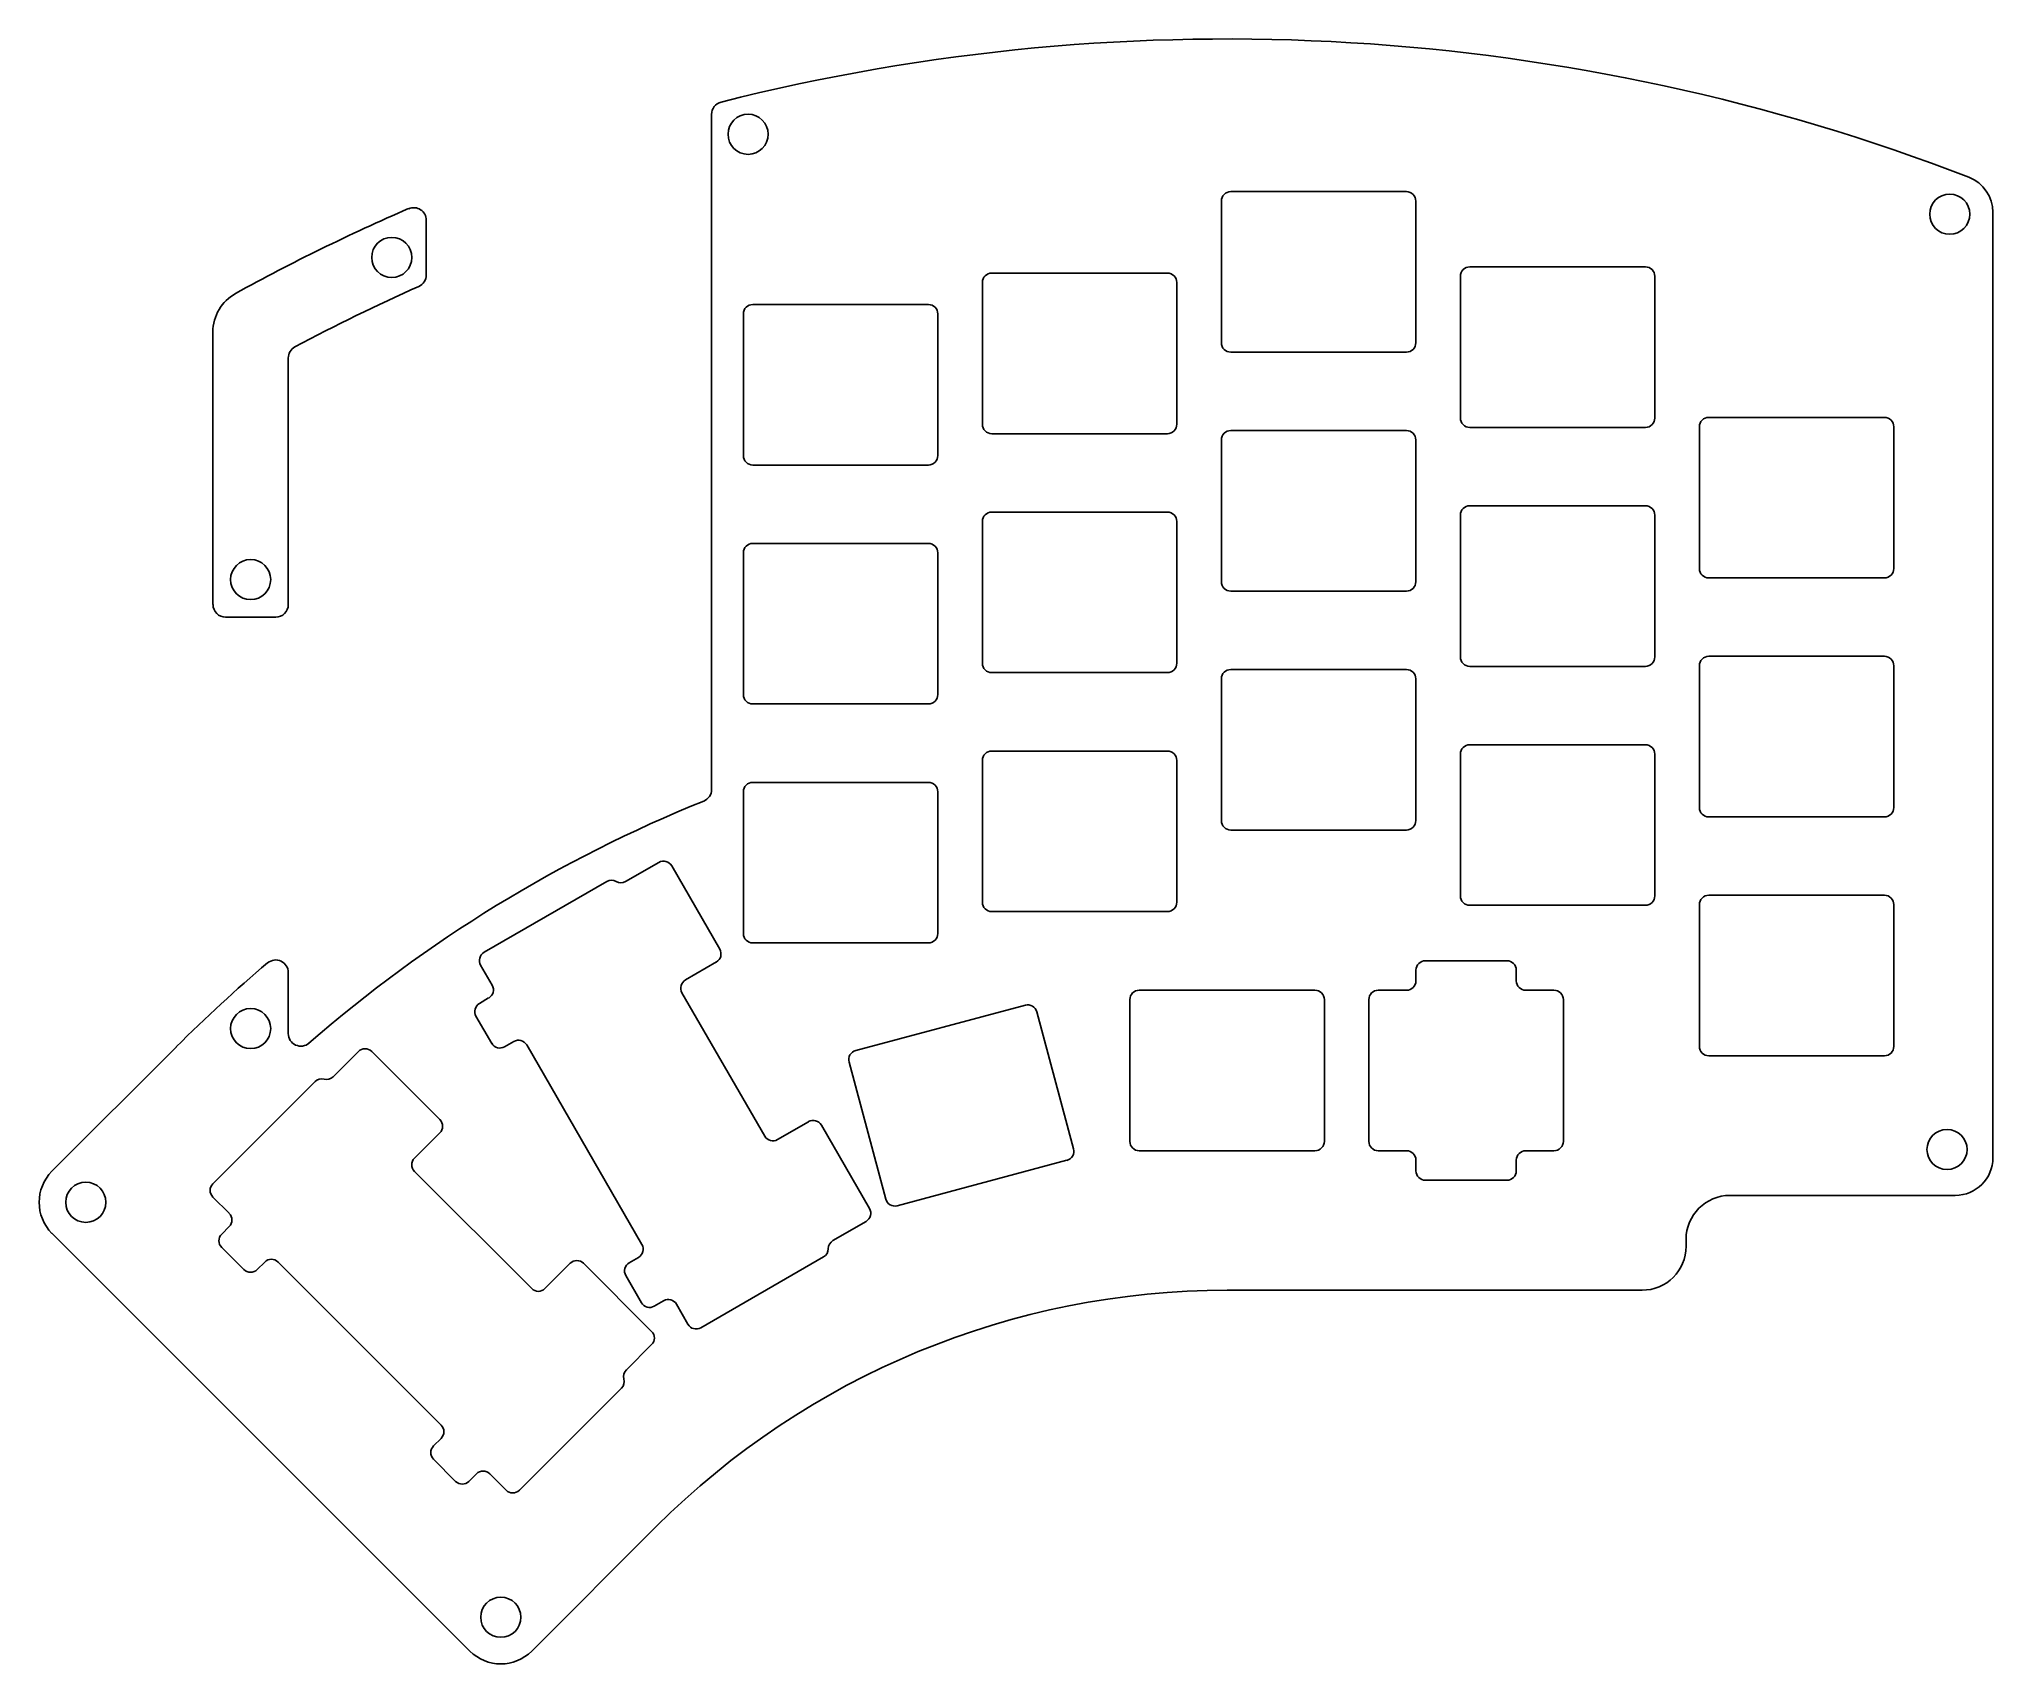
# Model space of a CAD drawing. Header units: millimetres. Extents: x -140 to 16, y -55 to 75.
import ezdxf

# ---------------------------------------------------------------- set-up
doc = ezdxf.new("R2010")
doc.units = ezdxf.units.MM
doc.header["$MEASUREMENT"] = 0
doc.layers.add('Alps Plate', color=18, linetype='Continuous', true_color=0x000000)

msp = doc.modelspace()

# ---------------------------------------------------------------- linework, layer by layer
at = {"layer": 'Alps Plate', "color": 0, "linetype": 'ByBlock', "lineweight": -2}
for p, q in [((-86.48, 14.83), (-86.48, 68.66)), ((-31.1, 62.5), (-45.1, 62.5)), ((-45.85, 61.75), (-45.85, 50.45)), ((-30.35, 50.45), (-30.35, 61.75)), ((-109.22, 60.22), (-109.22, 55.85)), ((-12.05, 56.5), (-26.05, 56.5)), ((-64.9, 55.25), (-64.9, 43.95)), ((-50.15, 56), (-64.15, 56)), ((-49.4, 43.95), (-49.4, 55.25)), ((-26.8, 55.75), (-26.8, 44.45)), ((-11.3, 44.45), (-11.3, 55.75)), ((-69.2, 53.5), (-83.2, 53.5)), ((-83.95, 52.75), (-83.95, 41.45)), ((-68.45, 41.45), (-68.45, 52.75)), ((-126.23, 29.57), (-126.23, 51.31)), ((-120.22, 49.23), (-120.22, 29.57)), ((-45.1, 49.7), (-31.1, 49.7)), ((-26.05, 43.7), (-12.05, 43.7)), ((-7.75, 43.75), (-7.75, 32.45)), ((7, 44.5), (-7, 44.5)), ((7.75, 32.45), (7.75, 43.75)), ((-64.15, 43.2), (-50.15, 43.2)), ((-45.85, 42.7), (-45.85, 31.4)), ((-31.1, 43.45), (-45.1, 43.45)), ((-30.35, 31.4), (-30.35, 42.7)), ((-83.2, 40.7), (-69.2, 40.7)), ((-12.05, 37.45), (-26.05, 37.45)), ((-64.9, 36.2), (-64.9, 24.9)), ((-50.15, 36.95), (-64.15, 36.95)), ((-49.4, 24.9), (-49.4, 36.2)), ((-26.8, 36.7), (-26.8, 25.4)), ((-11.3, 25.4), (-11.3, 36.7)), ((-69.2, 34.45), (-83.2, 34.45)), ((-83.95, 33.7), (-83.95, 22.4)), ((-68.45, 22.4), (-68.45, 33.7)), ((-7, 31.7), (7, 31.7)), ((-45.1, 30.65), (-31.1, 30.65)), ((-121.22, 28.57), (-125.22, 28.57)), ((7, 25.45), (-7, 25.45)), ((-64.15, 24.15), (-50.15, 24.15)), ((-45.85, 23.65), (-45.85, 12.35)), ((-31.1, 24.4), (-45.1, 24.4)), ((-30.35, 12.35), (-30.35, 23.65)), ((-26.05, 24.65), (-12.05, 24.65)), ((-7.75, 24.7), (-7.75, 13.4)), ((7.75, 13.4), (7.75, 24.7)), ((-83.2, 21.65), (-69.2, 21.65)), ((-64.9, 17.15), (-64.9, 5.85)), ((-50.15, 17.9), (-64.15, 17.9)), ((-49.4, 5.85), (-49.4, 17.15)), ((-26.8, 17.65), (-26.8, 6.35)), ((-12.05, 18.4), (-26.05, 18.4)), ((-11.3, 6.35), (-11.3, 17.65)), ((-83.95, 14.65), (-83.95, 3.35)), ((-69.2, 15.4), (-83.2, 15.4)), ((-68.45, 3.35), (-68.45, 14.65)), ((-7, 12.65), (7, 12.65)), ((-45.1, 11.6), (-31.1, 11.6)), ((-90.69, 9.02), (-93.33, 7.5)), ((-85.83, 2.1), (-89.66, 8.75)), ((-94.83, 7.5), (-104.62, 1.85)), ((7, 6.4), (-7, 6.4)), ((-64.15, 5.1), (-50.15, 5.1)), ((-26.05, 5.6), (-12.05, 5.6)), ((-7.75, 5.65), (-7.75, -5.65)), ((7.75, -5.65), (7.75, 5.65)), ((-83.2, 2.6), (-69.2, 2.6)), ((-120.22, 0.24), (-120.22, -4.63)), ((-104.89, 0.82), (-103.97, -0.77)), ((-88.57, -0.35), (-86.1, 1.08)), ((-30.34, 0.43), (-30.34, -0.42)), ((-23.09, 1.18), (-29.59, 1.18)), ((-22.34, -0.42), (-22.34, 0.43)), ((-82.24, -12.81), (-88.84, -1.37)), ((-38.39, -1.17), (-52.39, -1.17)), ((-31.09, -1.17), (-33.34, -1.17)), ((-19.34, -1.17), (-21.59, -1.17)), ((-104.25, -1.79), (-104.98, -2.22)), ((-61.47, -2.37), (-74.99, -5.99)), ((-57.63, -13.81), (-60.55, -2.9)), ((-53.14, -1.92), (-53.14, -13.22)), ((-37.64, -13.22), (-37.64, -1.92)), ((-34.09, -1.92), (-34.09, -13.22)), ((-18.59, -13.22), (-18.59, -1.92)), ((-105.26, -3.24), (-104.01, -5.41)), ((-139.06, -15.61), (-129.14, -5.69)), ((-114.63, -6.06), (-116.64, -8.07)), ((-108.14, -11.49), (-113.57, -6.06)), ((-102.98, -5.68), (-102.25, -5.26)), ((-101.22, -5.53), (-92.03, -21.45)), ((-75.52, -6.91), (-72.6, -17.82)), ((-7, -6.4), (7, -6.4)), ((-118.09, -8.46), (-126.23, -16.6)), ((-78.75, -11.66), (-81.22, -13.08)), ((-73.89, -18.58), (-77.73, -11.93)), ((-110.16, -14.56), (-108.14, -12.55)), ((-52.39, -13.97), (-38.39, -13.97)), ((-33.34, -13.97), (-31.09, -13.97)), ((-21.59, -13.97), (-19.34, -13.97)), ((-71.68, -18.35), (-58.16, -14.73)), ((-30.34, -14.72), (-30.34, -15.57)), ((-22.34, -15.57), (-22.34, -14.72)), ((-100.82, -24.96), (-110.16, -15.62)), ((-29.59, -16.32), (-23.09, -16.32)), ((-126.23, -17.66), (-124.93, -18.95)), ((12.65, -17.53), (-5.31, -17.53)), ((-124.93, -20.02), (-125.53, -20.62)), ((-76.81, -21.13), (-74.16, -19.6)), ((-105.75, -53.86), (-139.06, -20.55)), ((-125.53, -21.68), (-123.76, -23.45)), ((-8.81, -21.03), (-8.81, -21.59)), ((-122.7, -23.45), (-122.1, -22.84)), ((-121.04, -22.84), (-108.04, -35.84)), ((-97.75, -22.94), (-99.76, -24.96)), ((-91.26, -28.37), (-96.69, -22.94)), ((-92.31, -22.47), (-93.05, -22.9)), ((-87.34, -28.08), (-77.56, -22.43)), ((-93.32, -23.92), (-92.07, -26.09)), ((-91.05, -26.36), (-90.31, -25.94)), ((-89.28, -26.21), (-88.37, -27.8)), ((-12.31, -25.09), (-45.39, -25.09)), ((-93.27, -31.44), (-91.26, -29.43)), ((-101.8, -41.03), (-93.66, -32.89)), ((-108.04, -36.9), (-108.65, -37.5)), ((-108.65, -38.56), (-106.88, -40.33)), ((-105.82, -40.33), (-105.22, -39.73)), ((-104.15, -39.73), (-102.86, -41.03)), ((-90.89, -43.94), (-100.81, -53.86))]:
    msp.add_line(p, q, dxfattribs=at)
at = {"layer": 'Alps Plate'}
for points in [[(15.65, 26.2), (15.65, 60.85)], [(15.65, -14.53), (15.65, 26.2)]]:
    msp.add_lwpolyline(points, dxfattribs=at)
at = {"layer": 'Alps Plate', "color": 0, "linetype": 'ByBlock', "lineweight": -2}
for centre in [(-83.57, 67.07), (12.21, 60.7), (-111.97, 57.25), (-123.22, 31.57), (-123.22, -4.23), (11.99, -13.87), (-136.36, -18.08), (-103.28, -51.16)]:
    msp.add_circle(centre, 1.6, dxfattribs=at)
for centre, radius, start, end in [((-45.39, -89.44), 164.11, 68.8854, 104.2283), ((-85.48, 68.66), 1, 104.2283, 180), ((-45.1, 61.75), 0.75, 90, 180), ((-31.1, 61.75), 0.75, 0, 90), ((-45.39, -89.44), 164.11, 113.4237, 118.7864), ((-110.22, 60.22), 1, 0, 113.4237), ((-26.05, 55.75), 0.75, 90, 180), ((-12.05, 55.75), 0.75, 0, 90), ((-45.39, -89.44), 158.11, 114.0492, 118.034), ((-110.22, 55.85), 1, 294.0492, 0), ((-64.15, 55.25), 0.75, 90, 180), ((-50.15, 55.25), 0.75, 0, 90), ((-122.73, 51.31), 3.5, 118.7864, 180), ((-83.2, 52.75), 0.75, 90, 180), ((-69.2, 52.75), 0.75, 0, 90), ((-119.22, 49.23), 1, 118.034, 180), ((-45.1, 50.45), 0.75, 180, 270), ((-31.1, 50.45), 0.75, 270, 0), ((-64.15, 43.95), 0.75, 180, 270), ((-50.15, 43.95), 0.75, 270, 0), ((-26.05, 44.45), 0.75, 180, 270), ((-12.05, 44.45), 0.75, 270, 0), ((-7, 43.75), 0.75, 90, 180), ((7, 43.75), 0.75, 0, 90), ((-45.1, 42.7), 0.75, 90, 180), ((-31.1, 42.7), 0.75, 0, 90), ((-83.2, 41.45), 0.75, 180, 270), ((-69.2, 41.45), 0.75, 270, 0), ((-26.05, 36.7), 0.75, 90, 180), ((-12.05, 36.7), 0.75, 0, 90), ((-64.15, 36.2), 0.75, 90, 180), ((-50.15, 36.2), 0.75, 0, 90), ((-83.2, 33.7), 0.75, 90, 180), ((-69.2, 33.7), 0.75, 0, 90), ((-45.1, 31.4), 0.75, 180, 270), ((-31.1, 31.4), 0.75, 270, 0), ((-7, 32.45), 0.75, 180, 270), ((7, 32.45), 0.75, 270, 0), ((-125.22, 29.57), 1, 180, 270), ((-121.22, 29.57), 1, 270, 0), ((-26.05, 25.4), 0.75, 180, 270), ((-12.05, 25.4), 0.75, 270, 0), ((-7, 24.7), 0.75, 90, 180), ((7, 24.7), 0.75, 0, 90), ((-64.15, 24.9), 0.75, 180, 270), ((-50.15, 24.9), 0.75, 270, 360), ((-45.1, 23.65), 0.75, 90, 180), ((-31.1, 23.65), 0.75, 0, 90), ((-83.2, 22.4), 0.75, 180, 270), ((-69.2, 22.4), 0.75, 270, 360), ((-64.15, 17.15), 0.75, 90, 180), ((-50.15, 17.15), 0.75, 0, 90), ((-26.05, 17.65), 0.75, 90, 180), ((-12.05, 17.65), 0.75, 360, 90), ((-87.48, 14.83), 1, 291.9806, 360), ((-83.2, 14.65), 0.75, 90, 180), ((-69.2, 14.65), 0.75, 0, 90), ((-45.39, -89.44), 111.45, 111.9806, 131.0443), ((-7, 13.4), 0.75, 180, 270), ((7, 13.4), 0.75, 270, 360), ((-45.1, 12.35), 0.75, 180, 270), ((-31.1, 12.35), 0.75, 270, 0), ((-90.31, 8.37), 0.75, 30, 120), ((-94.46, 6.85), 0.75, 60, 120), ((-93.71, 8.15), 0.75, 240, 300), ((-26.05, 6.35), 0.75, 180, 270), ((-12.05, 6.35), 0.75, 270, 0), ((-7, 5.65), 0.75, 90, 180), ((7, 5.65), 0.75, 0, 90), ((-64.15, 5.85), 0.75, 180, 270), ((-50.15, 5.85), 0.75, 270, 360), ((-83.2, 3.35), 0.75, 180, 270), ((-69.2, 3.35), 0.75, 270, 360), ((-104.24, 1.2), 0.75, 120, 210), ((-86.48, 1.72), 0.75, 300, 30), ((-45.39, -89.44), 118.45, 130.2194, 135), ((-121.22, 0.24), 1, 0, 130.2194), ((-29.59, 0.43), 0.75, 90, 180), ((-23.09, 0.43), 0.75, 0, 90), ((-104.62, -1.15), 0.75, 300, 30), ((-88.19, -1), 0.75, 120, 210), ((-52.39, -1.92), 0.75, 90, 180), ((-38.39, -1.92), 0.75, 0, 90), ((-33.34, -1.92), 0.75, 90, 180), ((-31.09, -0.42), 0.75, 270, 360), ((-21.59, -0.42), 0.75, 180, 270), ((-19.34, -1.92), 0.75, 0, 90), ((-104.61, -2.87), 0.75, 120, 210), ((-61.28, -3.09), 0.75, 15, 105), ((-119.22, -4.63), 1, 180, 311.0443), ((-114.1, -6.59), 0.75, 45, 135), ((-103.36, -5.03), 0.75, 210, 300), ((-101.87, -5.91), 0.75, 30, 120), ((-74.8, -6.71), 0.75, 105, 195), ((-7, -5.65), 0.75, 180, 270), ((7, -5.65), 0.75, 270, 360), ((-117.56, -8.99), 0.75, 75, 135), ((-117.17, -7.54), 0.75, 255, 315), ((-108.67, -12.02), 0.75, 315, 45), ((-78.38, -12.3), 0.75, 30, 120), ((-81.59, -12.43), 0.75, 210, 300), ((-58.35, -14.01), 0.75, 285, 15), ((-52.39, -13.22), 0.75, 180, 270), ((-38.39, -13.22), 0.75, 270, 0), ((-33.34, -13.22), 0.75, 180, 270), ((-31.09, -14.72), 0.75, 0, 90), ((-21.59, -14.72), 0.75, 90, 180), ((-19.34, -13.22), 0.75, 270, 0), ((-109.63, -15.09), 0.75, 135, 225), ((-29.59, -15.57), 0.75, 180, 270), ((-23.09, -15.57), 0.75, 270, 360), ((-136.58, -18.08), 3.5, 135, 225), ((-125.7, -17.13), 0.75, 135, 225), ((-74.54, -18.95), 0.75, 300, 30), ((-71.88, -17.63), 0.75, 195, 285), ((-5.31, -21.03), 3.5, 90, 180), ((-125.46, -19.49), 0.75, 315, 45), ((-125, -21.15), 0.75, 135, 225), ((-92.68, -21.82), 0.75, 300, 30), ((-77.93, -21.78), 0.75, 300, 0), ((-76.43, -21.78), 0.75, 120, 180), ((-12.31, -21.59), 3.5, 270, 360), ((-121.57, -23.37), 0.75, 45, 135), ((-97.22, -23.47), 0.75, 45, 135), ((-92.67, -23.55), 0.75, 120, 210), ((-123.23, -22.91), 0.75, 225, 315), ((-100.29, -24.43), 0.75, 225, 315), ((-91.42, -25.71), 0.75, 210, 300), ((-45.39, -89.44), 64.35, 90, 135), ((-89.93, -26.58), 0.75, 30, 120), ((-87.72, -27.43), 0.75, 210, 300), ((-91.79, -28.9), 0.75, 315, 45), ((-94.19, -32.36), 0.75, 315, 15), ((-92.74, -31.97), 0.75, 135, 195), ((-108.57, -36.37), 0.75, 315, 45), ((-108.11, -38.03), 0.75, 135, 225), ((-106.35, -39.8), 0.75, 225, 315), ((-104.69, -40.26), 0.75, 45, 135), ((-102.33, -40.5), 0.75, 225, 315), ((-103.28, -51.38), 3.5, 225, 315)]:
    msp.add_arc(centre, radius, start, end, dxfattribs=at)
at = {"layer": 'Alps Plate'}
for centre, start, end in [((12.65, 60.85), 359.9998, 68.8854), ((12.65, -14.53), 270, 0)]:
    msp.add_arc(centre, 3, start, end, dxfattribs=at)

doc.saveas('drawing.dxf')
